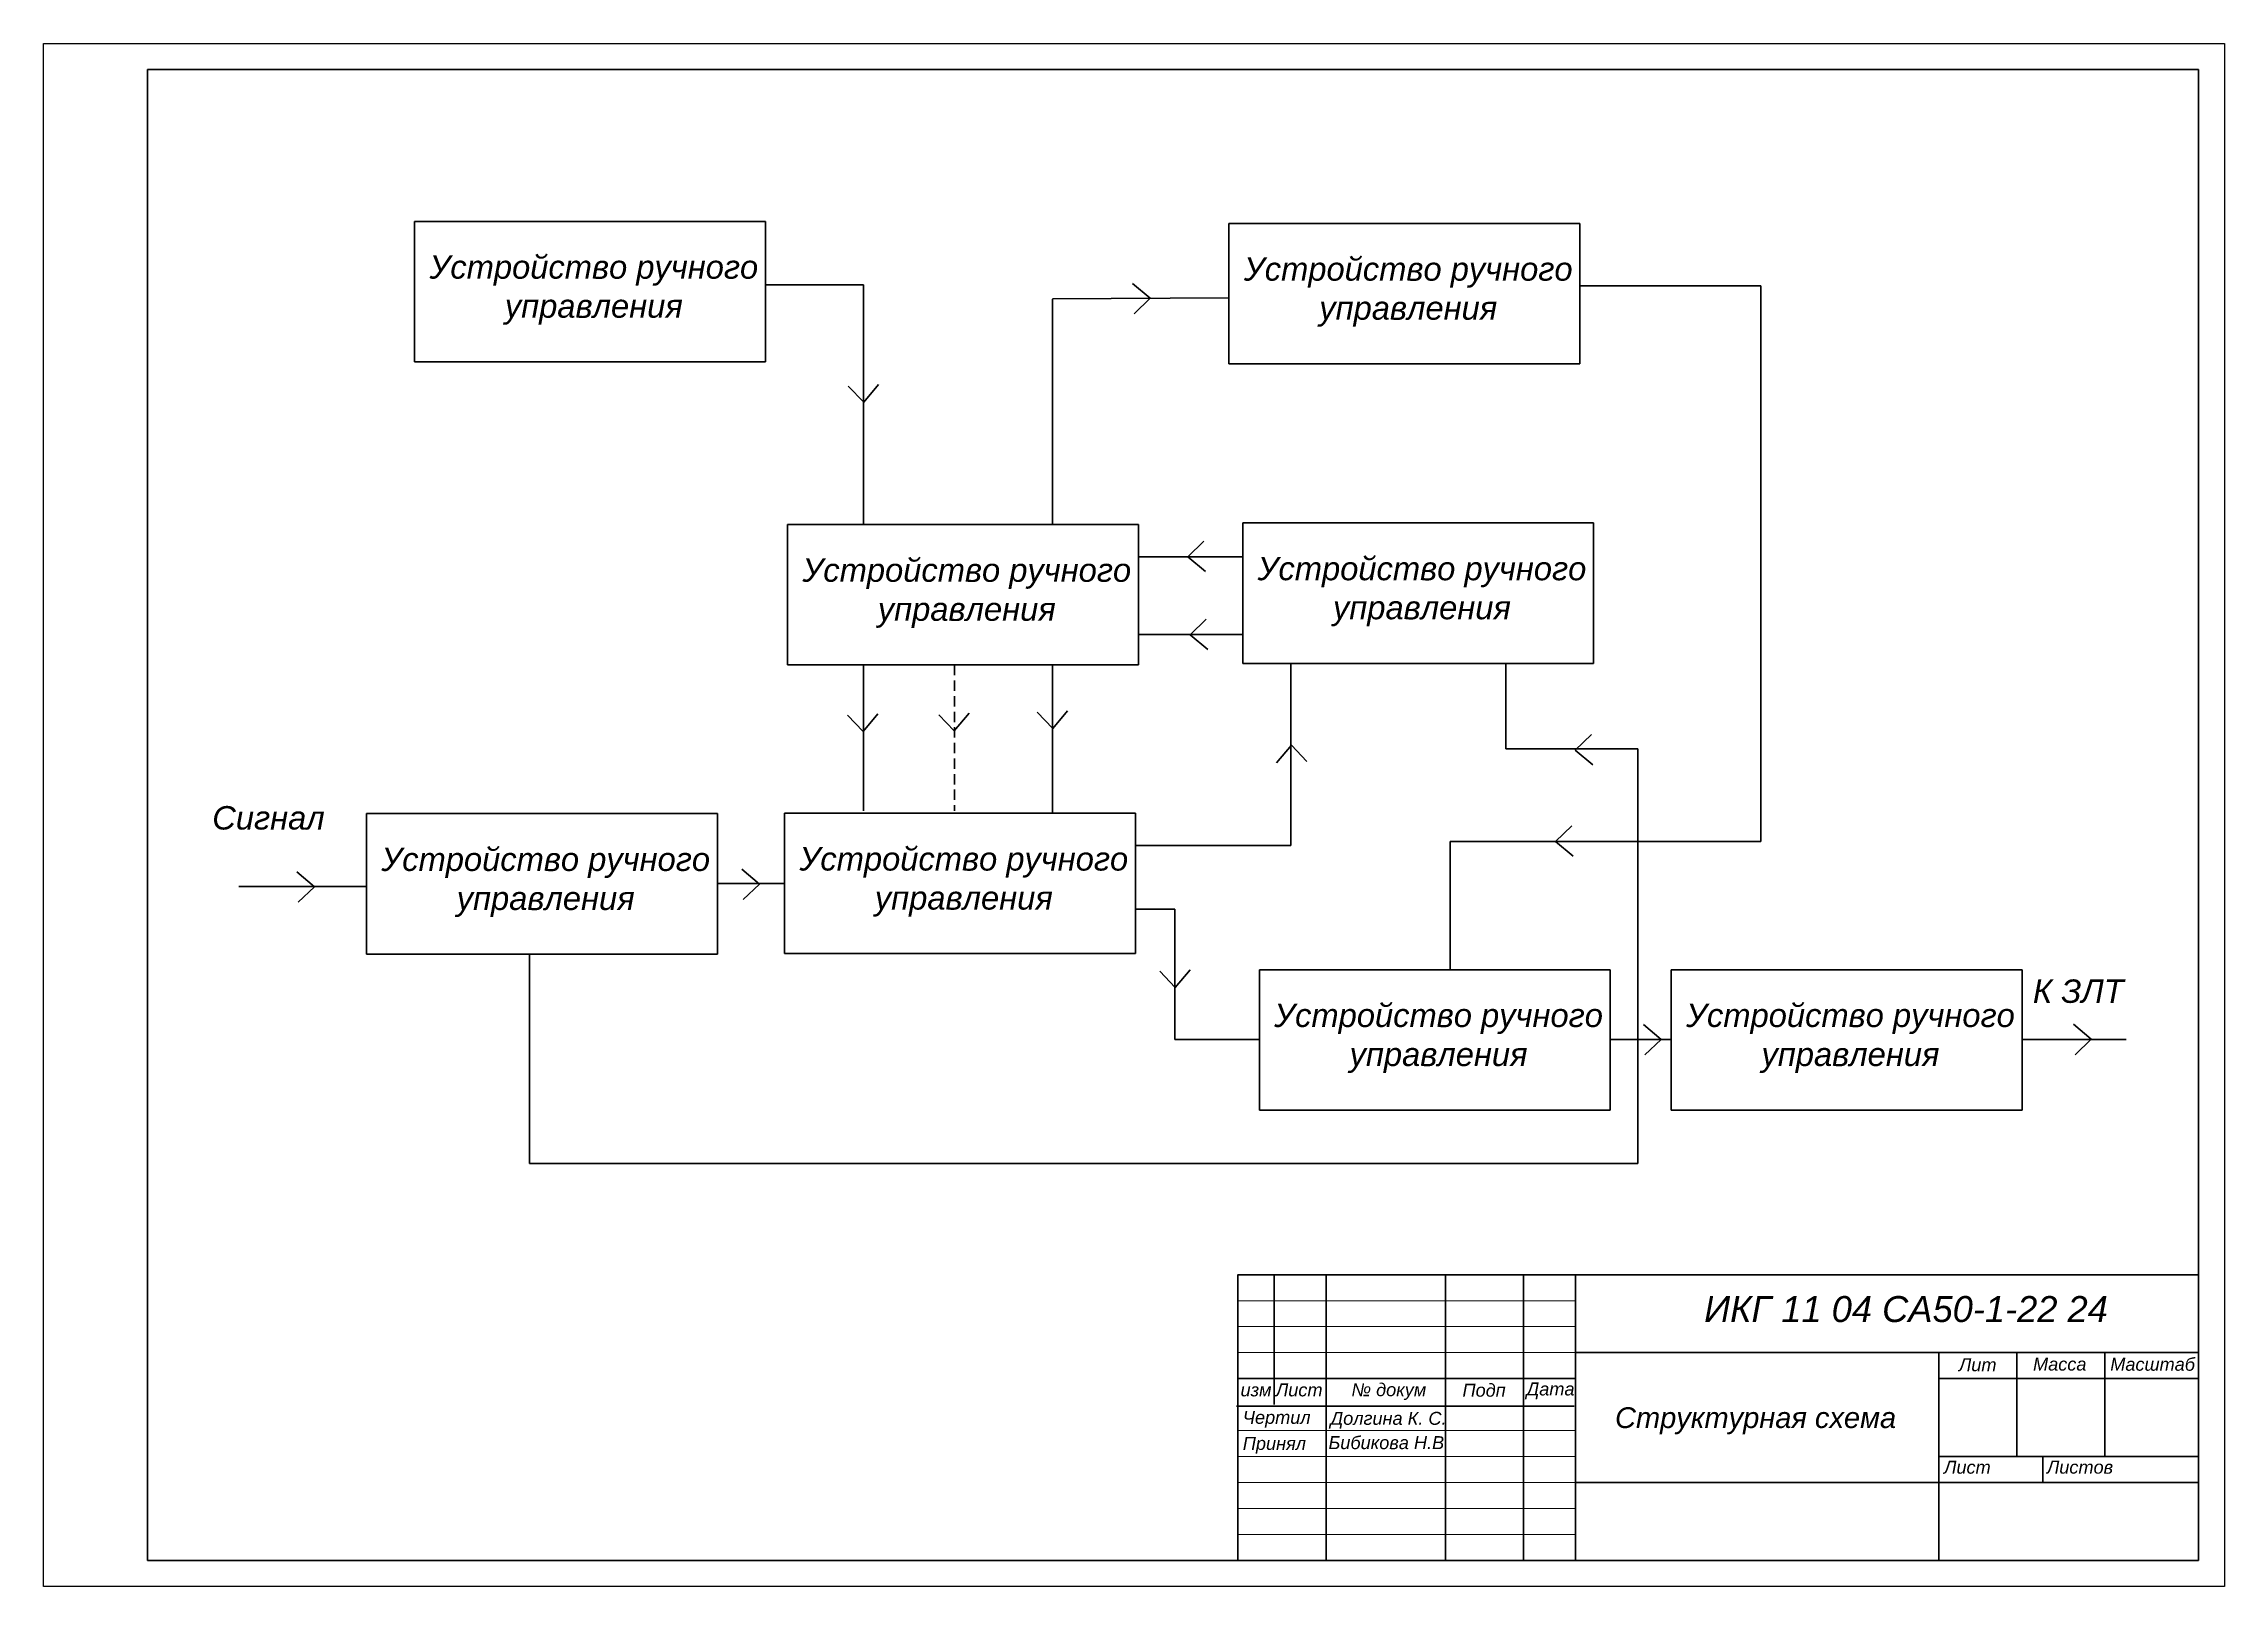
# Model space of a CAD drawing. Header units: millimetres. Extents: x 3082 to 3502, y 1346 to 1643.
import ezdxf

# ---------------------------------------------------------------- set-up
doc = ezdxf.new("R2010")
doc.units = ezdxf.units.MM
doc.linetypes.add('JIS_02_2.0', pattern=[3, 2, -1])
doc.styles.get("Standard").update_dxf_attribs({"font": 'arial.ttf'})

msp = doc.modelspace()

# ---------------------------------------------------------------- linework, layer by layer
for p, q in [((3082.27, 1345.79), (3082.27, 1642.79)), ((3082.27, 1642.79), (3502.27, 1642.79)), ((3502.27, 1642.79), (3502.27, 1345.79)), ((3502.27, 1345.79), (3082.27, 1345.79))]:
    msp.add_line(p, q)
at = {"lineweight": 30}
for p, q in [((3102.27, 1637.79), (3102.27, 1350.79)), ((3497.27, 1637.79), (3102.27, 1637.79)), ((3102.27, 1637.79), (3102.27, 1629.79)), ((3212.26, 1637.79), (3182.26, 1637.79)), ((3212.26, 1637.79), (3267.26, 1637.79)), ((3322.26, 1637.79), (3353.26, 1637.79)), ((3408.26, 1637.79), (3463.26, 1637.79)), ((3497.27, 1350.79), (3497.27, 1637.79)), ((3102.27, 1629.79), (3102.27, 1631.79)), ((3497.27, 1629.79), (3497.27, 1598.79)), ((3153.71, 1608.57), (3153.71, 1581.54)), ((3153.71, 1608.57), (3221.3, 1608.57)), ((3153.71, 1608.57), (3153.71, 1594.26)), ((3221.3, 1608.57), (3221.3, 1581.54)), ((3310.56, 1608.19), (3310.56, 1581.15)), ((3310.56, 1608.19), (3378.15, 1608.19)), ((3310.56, 1608.19), (3310.56, 1593.88)), ((3378.15, 1608.19), (3378.15, 1581.15)), ((3102.27, 1598.79), (3102.27, 1567.79)), ((3221.3, 1596.34), (3240.16, 1596.34)), ((3240.16, 1596.34), (3240.16, 1550.22)), ((3292, 1596.61), (3295.4, 1593.76)), ((3412.96, 1596.18), (3378.15, 1596.18)), ((3412.96, 1489.22), (3412.96, 1596.18)), ((3276.56, 1593.69), (3310.56, 1593.88)), ((3276.56, 1550.22), (3276.56, 1593.59)), ((3295.4, 1593.76), (3292.28, 1590.77)), ((3153.71, 1581.54), (3216.79, 1581.54)), ((3153.71, 1581.54), (3184.77, 1581.54)), ((3216.79, 1581.54), (3221.3, 1581.54)), ((3310.56, 1581.15), (3373.64, 1581.15)), ((3373.64, 1581.15), (3378.15, 1581.15)), ((3240.23, 1573.75), (3237.24, 1576.88)), ((3243.08, 1577.16), (3240.23, 1573.75)), ((3497.27, 1567.79), (3497.27, 1536.79)), ((3225.54, 1550.22), (3225.54, 1523.18)), ((3225.54, 1550.22), (3293.13, 1550.22)), ((3225.54, 1550.22), (3225.54, 1535.91)), ((3293.13, 1550.22), (3276.56, 1550.22)), ((3293.13, 1550.22), (3293.13, 1523.18)), ((3313.2, 1550.52), (3313.2, 1523.48)), ((3313.2, 1550.52), (3380.79, 1550.52)), ((3313.2, 1550.52), (3313.2, 1536.21)), ((3313.2, 1550.52), (3313.2, 1543.99)), ((3380.79, 1550.52), (3380.79, 1523.48)), ((3302.61, 1544.01), (3305.73, 1547)), ((3313.2, 1543.99), (3293.13, 1543.99)), ((3293.13, 1529.05), (3293.13, 1543.69)), ((3306.01, 1541.15), (3302.61, 1544.01)), ((3102.27, 1536.79), (3102.27, 1505.79)), ((3293.13, 1529.06), (3313.2, 1529.07)), ((3303.06, 1529), (3306.19, 1531.99)), ((3306.47, 1526.15), (3303.06, 1529)), ((3225.54, 1523.18), (3288.62, 1523.18)), ((3240.16, 1523.18), (3240.16, 1495.12)), ((3276.56, 1523.18), (3257.68, 1523.18)), ((3276.56, 1523.18), (3276.56, 1494.63)), ((3288.62, 1523.18), (3293.13, 1523.18)), ((3313.2, 1523.48), (3376.28, 1523.48)), ((3322.5, 1488.41), (3322.5, 1523.48)), ((3380.79, 1523.48), (3363.86, 1523.48)), ((3363.86, 1523.48), (3363.86, 1507.02)), ((3376.28, 1523.48), (3380.79, 1523.48)), ((3240.11, 1510.35), (3237.12, 1513.48)), ((3242.96, 1513.75), (3240.11, 1510.35)), ((3257.66, 1510.47), (3254.67, 1513.59)), ((3260.51, 1513.87), (3257.66, 1510.47)), ((3276.62, 1510.94), (3273.63, 1514.06)), ((3279.47, 1514.34), (3276.62, 1510.94)), ((3377.26, 1506.78), (3380.38, 1509.77)), ((3319.72, 1504.33), (3322.58, 1507.73)), ((3322.58, 1507.73), (3325.57, 1504.61)), ((3363.86, 1507.02), (3389.33, 1507.02)), ((3380.66, 1503.93), (3377.26, 1506.78)), ((3389.33, 1507.02), (3389.33, 1427.22)), ((3497.27, 1505.79), (3497.27, 1474.79)), ((3144.45, 1494.55), (3144.45, 1467.52)), ((3144.45, 1494.55), (3212.03, 1494.55)), ((3212.03, 1494.55), (3212.03, 1467.52)), ((3224.97, 1494.63), (3224.97, 1467.6)), ((3224.97, 1494.63), (3292.56, 1494.63)), ((3292.56, 1494.63), (3292.56, 1467.6)), ((3373.46, 1489.21), (3376.59, 1492.2)), ((3322.5, 1488.41), (3292.56, 1488.41)), ((3292.56, 1473.47), (3292.56, 1488.1)), ((3353.15, 1464.51), (3353.15, 1489.22)), ((3353.15, 1489.22), (3412.96, 1489.22)), ((3376.86, 1486.35), (3373.46, 1489.21)), ((3131.01, 1483.34), (3134.41, 1480.49)), ((3216.73, 1483.85), (3220.13, 1481)), ((3119.86, 1480.5), (3144.5, 1480.5)), ((3134.41, 1480.49), (3131.29, 1477.5)), ((3212.03, 1481.09), (3224.97, 1481.09)), ((3220.13, 1481), (3217.01, 1478.01)), ((3102.27, 1474.79), (3102.27, 1443.79)), ((3292.56, 1476.14), (3300.16, 1476.15)), ((3300.16, 1476.15), (3300.16, 1451.05)), ((3144.45, 1467.52), (3207.53, 1467.52)), ((3175.83, 1427.22), (3175.83, 1467.52)), ((3207.53, 1467.52), (3212.03, 1467.52)), ((3224.97, 1467.6), (3288.05, 1467.6)), ((3288.05, 1467.6), (3292.56, 1467.6)), ((3300.22, 1461.08), (3297.23, 1464.21)), ((3303.07, 1464.49), (3300.22, 1461.08)), ((3316.41, 1464.51), (3316.41, 1437.48)), ((3316.41, 1464.51), (3383.99, 1464.51)), ((3316.41, 1464.51), (3353.15, 1464.51)), ((3316.41, 1464.51), (3353.15, 1464.51)), ((3383.99, 1464.51), (3383.99, 1437.48)), ((3395.73, 1464.51), (3395.73, 1437.48)), ((3395.73, 1464.51), (3463.32, 1464.51)), ((3463.32, 1464.51), (3463.32, 1437.48)), ((3390.39, 1453.93), (3393.8, 1451.08)), ((3473.22, 1454), (3476.62, 1451.14)), ((3300.16, 1451.05), (3316.31, 1451.05)), ((3383.99, 1451.05), (3395.64, 1451.05)), ((3393.8, 1451.08), (3390.67, 1448.09)), ((3463.32, 1451.05), (3483.37, 1451.05)), ((3476.62, 1451.14), (3473.5, 1448.15)), ((3497.27, 1443.79), (3497.27, 1412.79)), ((3316.41, 1437.48), (3379.49, 1437.48)), ((3379.49, 1437.48), (3383.99, 1437.48)), ((3395.73, 1437.48), (3458.81, 1437.48)), ((3458.81, 1437.48), (3463.32, 1437.48)), ((3389.33, 1427.22), (3175.83, 1427.22)), ((3102.27, 1412.79), (3102.27, 1381.79)), ((3497.27, 1405.79), (3312.27, 1405.79)), ((3447.27, 1390.79), (3377.27, 1390.79)), ((3312.27, 1385.79), (3377.27, 1385.79)), ((3377.27, 1385.79), (3377.27, 1380.79)), ((3462.27, 1385.79), (3462.27, 1370.79)), ((3312.03, 1380.5), (3377.03, 1380.5)), ((3447.27, 1365.79), (3377.27, 1365.79)), ((3102.27, 1350.79), (3497.27, 1350.79)), ((3212.26, 1350.79), (3182.26, 1350.79))]:
    msp.add_line(p, q, dxfattribs=at)
at = {"linetype": 'JIS_02_2.0', "lineweight": 30}
msp.add_line((3257.68, 1523.18), (3257.68, 1495.12), dxfattribs=at)
at = {"lineweight": 30}
msp.add_lwpolyline([(3497.27, 1350.79), (3312.27, 1350.79), (3312.27, 1405.79), (3497.27, 1405.79)], close=True, dxfattribs=at)
for points in [[(3312.27, 1405.79), (3329.27, 1405.79), (3329.27, 1350.79), (3352.27, 1350.79), (3352.27, 1405.79), (3367.27, 1405.79), (3367.27, 1350.79)], [(3312.27, 1405.79), (3319.27, 1405.79), (3319.27, 1380.79)], [(3447.27, 1405.79), (3377.27, 1405.79), (3377.27, 1350.79)], [(3497.27, 1405.79), (3497.27, 1390.79), (3447.27, 1390.79), (3447.27, 1385.79), (3497.27, 1385.79), (3497.27, 1370.79), (3447.27, 1370.79), (3447.27, 1365.79), (3497.27, 1365.79)], [(3497.27, 1350.79), (3447.27, 1350.79), (3447.27, 1390.79)], [(3462.27, 1385.79), (3462.27, 1390.79)], [(3479.27, 1385.79), (3479.27, 1390.79)], [(3462.27, 1370.79), (3462.27, 1370.79), (3479.27, 1370.79), (3479.27, 1385.79)], [(3447.27, 1365.79), (3467.27, 1365.79), (3467.27, 1370.79)]]:
    msp.add_lwpolyline(points, dxfattribs=at)
at = {"lineweight": 13}
for points in [[(3312.27, 1405.79), (3312.27, 1400.79), (3377.27, 1400.79), (3377.27, 1400.79)], [(3312.27, 1400.79), (3312.27, 1395.79), (3377.27, 1395.79), (3377.27, 1395.79)], [(3312.27, 1400.79), (3312.27, 1395.79), (3377.27, 1395.79), (3377.27, 1395.79)], [(3312.27, 1395.79), (3312.27, 1390.79), (3377.27, 1390.79), (3377.27, 1390.79)], [(3312.27, 1380.79), (3312.27, 1375.79), (3377.27, 1375.79), (3377.27, 1375.79)], [(3312.27, 1375.79), (3312.27, 1370.79), (3377.27, 1370.79), (3377.27, 1370.79)], [(3312.27, 1370.79), (3312.27, 1365.79), (3377.27, 1365.79), (3377.27, 1365.79)], [(3312.27, 1365.79), (3312.27, 1360.79), (3377.27, 1360.79), (3377.27, 1360.79)], [(3312.27, 1360.79), (3312.27, 1355.79), (3377.27, 1355.79), (3377.27, 1355.79)]]:
    msp.add_lwpolyline(points, dxfattribs=at)

# ---------------------------------------------------------------- texts
at = {"lineweight": 30}
for s, width, gutter_width, heights, insert, char_height, attachment_point in [('\\pxqc;{\\fArial|b0|i1|c204|p34;Устройство ручного управления}', 82.048, 11.26, [0], (3147.21, 1602.04), 4.5057, 1), ('\\pxqc;{\\fArial|b0|i1|c204|p34;Устройство ручного управления}', 82.048, 11.26, [0], (3304.06, 1601.66), 4.5057, 1), ('\\pxqc;{\\fArial|b0|i1|c204|p34;Устройство ручного управления}', 82.048, 11.26, [0], (3219.04, 1543.69), 4.5057, 1), ('\\pxqc;{\\fArial|b0|i1|c204|p34;Устройство ручного управления}', 82.048, 11.26, [0], (3306.7, 1543.99), 4.5057, 1), ('\\pxqc;{\\fArial|b0|i1|c204|p34;Сигнал}', 18.3537, 11.26, [0], (3116.4, 1496), 4.5057, 1), ('\\pxqc;{\\fArial|b0|i1|c204|p34;Устройство ручного управления}', 82.048, 11.26, [0], (3137.94, 1488.02), 4.5057, 1), ('\\pxqc;{\\fArial|b0|i1|c204|p34;Устройство ручного управления}', 82.048, 11.26, [0], (3218.47, 1488.1), 4.5057, 1), ('{\\fArial|b0|i1|c204|p34;К ЗЛТ}', 23.5658, 11.26, [0], (3465.39, 1462.63), 4.5057, 1), ('\\pxqc;{\\fArial|b0|i1|c204|p34;Устройство ручного управления}', 82.048, 11.26, [0], (3309.9, 1457.98), 4.5057, 1), ('\\pxqc;{\\fArial|b0|i1|c204|p34;Устройство ручного управления}', 82.048, 11.26, [0], (3389.23, 1457.98), 4.5057, 1), ('\\pxt12;{\\fArial|b0|i1|c204|p34;ИКГ 11 04 СА50-1-22 24}', 110, 4.3, [0], (3402.08, 1401.68), 5, 1), ('{\\fArial|b0|i1|c204|p34;изм}', 7, 12.5, [0], (3315.77, 1383.6), 2.5, 5), ('{\\fArial|b0|i1|c204|p34;Лист}', 9.9081, 12.5, [0], (3324.08, 1383.6), 2.5, 5), ('\\pxi-3,l4,t4;{\\fArial|b0|i1|c204|p34;№ докум}', 23.8636, 12.5, [3.55], (3340.1, 1383.28), 2.5, 5), ('{\\fArial|b0|i1|c204|p34;Подп}', 9.9081, 12.5, [0], (3359.69, 1383.54), 2.5, 5), ('{\\fArial|b0|i1|c204|p34;Дата}', 9.9081, 12.5, [0], (3372.48, 1383.43), 2.5, 5), ('\\pxqc;{\\fArial|b0|i1|c204|p34;Структурная схема}', 59.4378, 4.3, [19.82], (3382.26, 1380.27), 4, 1)]:
    msp.add_mtext_dynamic_manual_height_columns(s, width=width, gutter_width=gutter_width, heights=heights, dxfattribs=dict(at, insert=insert, char_height=char_height, attachment_point=attachment_point))
at = {"char_height": 2.5, "attachment_point": 1}
for s, width, insert in [('{\\fArial|b0|i1|c204|p34;Лит}', 2.5, (3451.13, 1389.7)), ('{\\fArial|b0|i1|c204|p34;Масштаб }', 14.8641, (3480.29, 1389.8)), ('{\\fArial|b0|i1|c204|p34;Лист}', 0.6685, (3448.27, 1369.98)), ('{\\fArial|b0|i1|c204|p34;Листов }', 4.8074, (3468.08, 1369.99))]:
    msp.add_mtext_dynamic_manual_height_columns(s, width=width, gutter_width=12.5, heights=[0], dxfattribs=dict(at, insert=insert))
at = {"insert": (3465.42, 1389.83), "char_height": 2.5, "attachment_point": 1}
msp.add_mtext('{\\fArial|b0|i1|c204|p34;Масса }', dxfattribs=at)
at = {"lineweight": 13, "char_height": 2.5, "attachment_point": 1}
for s, width, heights, insert in [('{\\fArial|b0|i1|c204|p34;Чертил}', 17, [0], (3313.22, 1379.58)), ('{\\fArial|b0|i1|c204|p34;Долгина К. С.}', 23.0193, [2.98], (3330.1, 1379.39)), ('{\\fArial|b0|i1|c204|p34;Принял}', 17, [0], (3313.22, 1374.56)), ('{\\fArial|b0|i1|c204|p34;Бибикова Н.В}', 23.091, [0], (3329.73, 1374.71))]:
    msp.add_mtext_dynamic_manual_height_columns(s, width=width, gutter_width=12.5, heights=heights, dxfattribs=dict(at, insert=insert))

doc.saveas('drawing.dxf')
